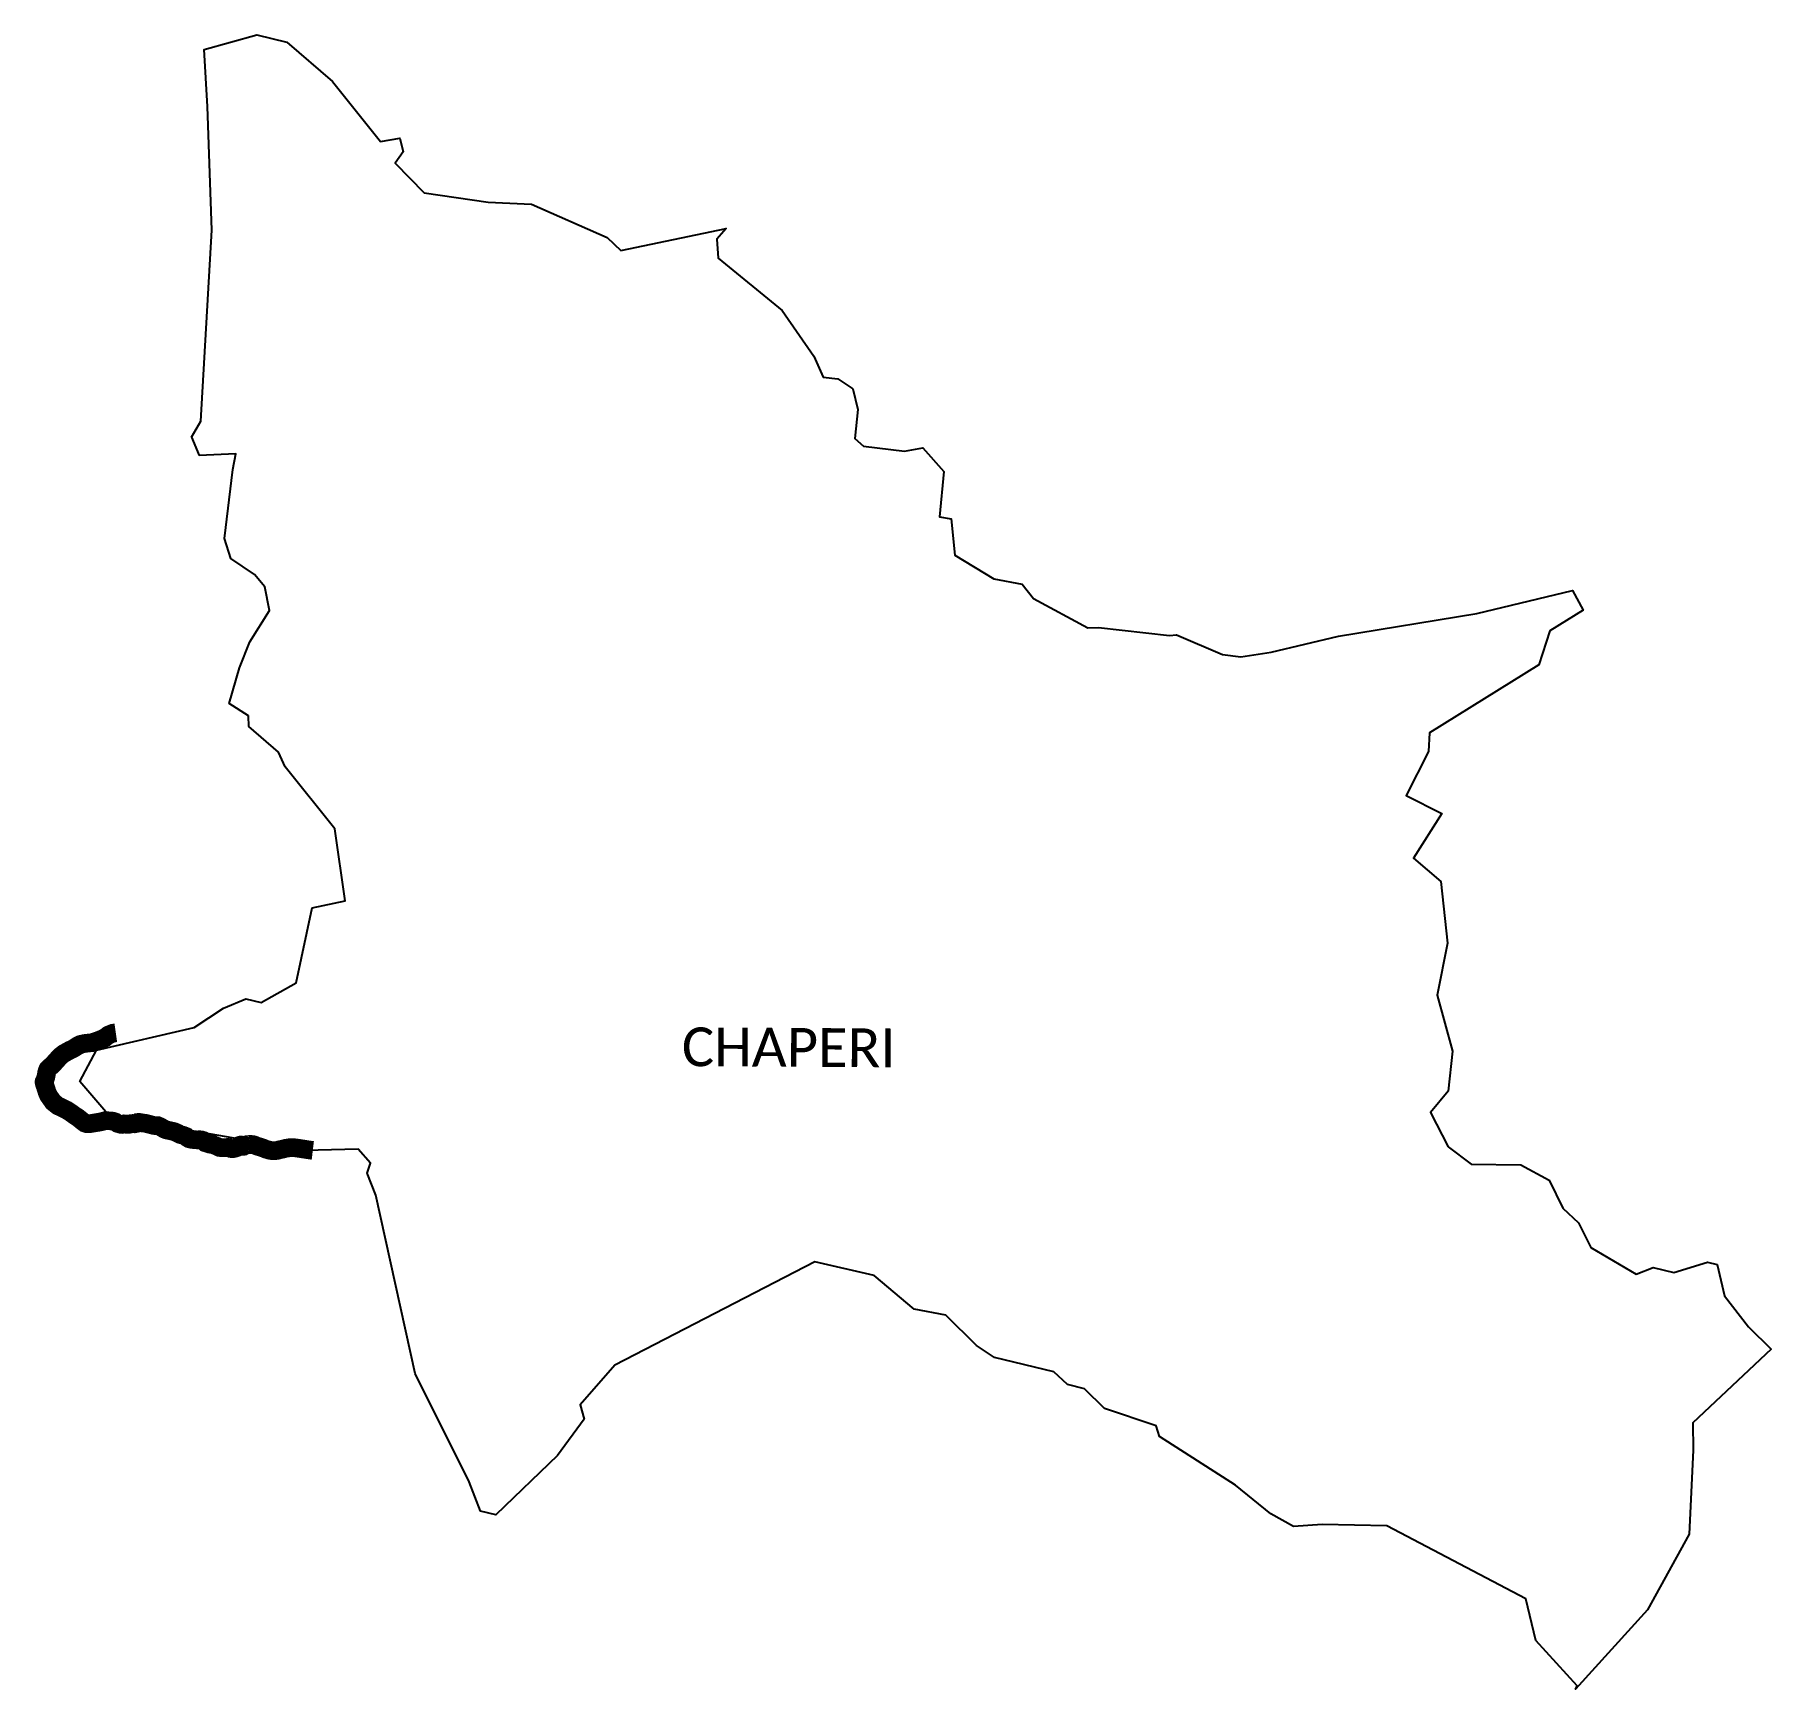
# Model space of a CAD drawing. Header units: metres. Extents: x 311093 to 315750, y 1906255 to 1910693.
import ezdxf

# ---------------------------------------------------------------- set-up
doc = ezdxf.new("R2010")
doc.units = ezdxf.units.M
for name, color, linetype in [('UNPROTECTED', 130, 'Continuous'), ('village', 3, 'Continuous'), ('VILLAGE NAME', 250, 'Continuous')]:
    doc.layers.add(name, color=color, linetype=linetype)
doc.styles.get("Standard").update_dxf_attribs({"font": 'simplex.shx'})

msp = doc.modelspace()

# ---------------------------------------------------------------- linework, layer by layer
at = {"layer": 'UNPROTECTED', "const_width": 50, "flags": 128}
msp.add_lwpolyline([(311310.4, 1908015.4), (311302.7, 1908014.3), (311290.3, 1908009.3), (311281.4, 1908002.1), (311264.5, 1907995.1), (311246.9, 1907989), (311226.9, 1907986.8), (311216, 1907984.4), (311207.4, 1907980.1), (311197.4, 1907973.6), (311186.2, 1907968.2), (311170.8, 1907959.6), (311162.8, 1907953.4), (311155.2, 1907945.5), (311144.5, 1907933.6), (311138.5, 1907927.3), (311132.2, 1907922.3), (311128.6, 1907918.7), (311126.7, 1907914.6), (311124.9, 1907908.7), (311124, 1907902.6), (311122.6, 1907895.8), (311120.5, 1907889.9), (311118.1, 1907884.5), (311118, 1907882.4), (311118.8, 1907878.9), (311121, 1907872.5), (311123.1, 1907866.1), (311125.9, 1907856.8), (311129.6, 1907847.8), (311142.3, 1907829.7), (311154.6, 1907819.8), (311178.9, 1907808.2), (311190.1, 1907800.8), (311198.6, 1907794.6), (311209.6, 1907787.3), (311220.8, 1907778.2), (311227.3, 1907773.3), (311232.4, 1907771.5), (311241.1, 1907771.7), (311248.8, 1907773), (311259, 1907774.7), (311265.9, 1907775.6), (311276.7, 1907778.2), (311283, 1907780), (311288.9, 1907779.4), (311296.1, 1907779.2), (311303.4, 1907778.2), (311309.2, 1907776.2), (311315, 1907772.4), (311319.8, 1907771), (311323, 1907770), (311327.4, 1907769.6), (311333.4, 1907771.2), (311337, 1907771), (311340.1, 1907769.9), (311343.1, 1907769.6), (311347.6, 1907770.2), (311351.3, 1907771.7), (311355, 1907772.1), (311360.9, 1907771.3), (311365.8, 1907772.3), (311369.7, 1907775), (311372.5, 1907775.3), (311381.5, 1907773.6), (311389.2, 1907772.8), (311395.8, 1907771.1), (311403.5, 1907769.2), (311411.1, 1907767.1), (311417, 1907766.3), (311423.5, 1907766.1), (311428.4, 1907764), (311435.1, 1907760.5), (311441.3, 1907756.7), (311446.9, 1907754.6), (311457.5, 1907752.5), (311467.4, 1907750.1), (311476.6, 1907746.1), (311483.3, 1907742.5), (311491.9, 1907740.2), (311498.4, 1907737.6), (311501.9, 1907734.2), (311506.8, 1907731.3), (311514.9, 1907729.3), (311528.4, 1907728.2), (311535.5, 1907728.6), (311540.1, 1907728.1), (311543.3, 1907727.1), (311546.4, 1907723.9), (311550, 1907720.7), (311561, 1907717.1), (311571.3, 1907715.4), (311581.3, 1907711.4), (311588.8, 1907707.8), (311595.6, 1907707), (311606.9, 1907707), (311610.9, 1907708), (311613.6, 1907707.8), (311615.8, 1907706.8), (311619.5, 1907704.9), (311622.7, 1907704.4), (311625.9, 1907704.8), (311632.1, 1907706.4), (311634.8, 1907707.3), (311636.5, 1907708.4), (311638.1, 1907709.8), (311638.6, 1907710.1), (311639.4, 1907710.4), (311640.4, 1907710.8), (311642, 1907711.3), (311642.8, 1907711.8), (311643, 1907712.3), (311643.4, 1907713.1), (311643.6, 1907713.7), (311644, 1907714.1), (311644.6, 1907714.3), (311645.3, 1907714.4), (311645.9, 1907714.4), (311647.3, 1907714.1), (311648.7, 1907713.4), (311649.7, 1907712.9), (311650.2, 1907712.3), (311650.5, 1907711.6), (311650.9, 1907711), (311651.3, 1907710.8), (311651.8, 1907710.7), (311652.6, 1907710.8), (311653.1, 1907711.1), (311653.5, 1907711.7), (311653.8, 1907712.3), (311654.4, 1907713.3), (311654.9, 1907713.8), (311655.7, 1907714.2), (311656.5, 1907714.3), (311657.1, 1907714.1), (311657.8, 1907713.6), (311658.2, 1907713.6), (311658.6, 1907713.7), (311659.4, 1907714.2), (311660.3, 1907714.9), (311661.2, 1907715.3), (311662.1, 1907715.5), (311663.1, 1907715.6), (311664.1, 1907715.5), (311665.5, 1907715.3), (311666.5, 1907715.2), (311667.7, 1907715.3), (311669, 1907715.7), (311670.2, 1907716.2), (311670.8, 1907716.3), (311671.8, 1907716.2), (311672.5, 1907715.9), (311673.1, 1907715.6), (311673.9, 1907715.3), (311675.2, 1907715.2), (311676, 1907715.3), (311678.7, 1907715.4), (311681.3, 1907714.8), (311684.1, 1907713.7), (311686.9, 1907712.4), (311689.4, 1907711.4), (311693.9, 1907710), (311697.6, 1907709), (311706.8, 1907705.9), (311711.5, 1907703.8), (311715.8, 1907702.4), (311721, 1907700.8), (311727.8, 1907699.5), (311736.2, 1907699.2), (311740.5, 1907699.6), (311744.6, 1907700.2), (311748.5, 1907701.4), (311759.7, 1907703.7), (311766.1, 1907705.7), (311773.3, 1907706.6), (311779.2, 1907707.7), (311782.8, 1907707.7), (311786.2, 1907707.5), (311796, 1907706.3), (311807.3, 1907704.6), (311830.3, 1907701), (311838.8, 1907700)], dxfattribs=at)
at = {"layer": 'village', "flags": 128}
msp.add_lwpolyline([(311513.4, 1909613.5), (311534.3, 1909563.9)], dxfattribs=at)
at = {"layer": 'village', "color": 3, "true_color": 0x00ff00}
for points in [[(311513.4, 1909613.5, 0), (311538.3, 1909655.6, 0), (311567.5, 1910168.1, 0), (311556.4, 1910500, 0), (311547.8, 1910653, 0), (311688.5, 1910692.6, 0), (311769.2, 1910672.5, 0), (311891.8, 1910566.9, 0), (312020.5, 1910406.4, 0), (312072.2, 1910415.4, 0), (312080.8, 1910378.3, 0), (312059.5, 1910348.2, 0), (312137.2, 1910268.6, 0), (312309.5, 1910243.4, 0), (312425.2, 1910237.8, 0), (312627.8, 1910148.7, 0), (312665, 1910113.8, 0), (312947.2, 1910173, 0), (312922.1, 1910143.9, 0), (312926, 1910093.1, 0), (313097.9, 1909953, 0), (313182.6, 1909830.6, 0), (313207.9, 1909773.6, 0), (313246.6, 1909769.6, 0), (313286.7, 1909742.6, 0), (313300.3, 1909687.2, 0), (313292.4, 1909609.6, 0), (313315.4, 1909589.2, 0), (313425.8, 1909575.1, 0), (313475.1, 1909584.1, 0), (313531.3, 1909521.2, 0), (313519.6, 1909399.5, 0), (313550.9, 1909394, 0), (313560.7, 1909296.8, 0), (313665.6, 1909233.3, 0), (313741.7, 1909219.2, 0), (313772, 1909180.7, 0), (313917.4, 1909101.3, 0), (313946.4, 1909102.6, 0), (314136.1, 1909080.7, 0), (314155, 1909083.1, 0), (314278.4, 1909030.5, 0), (314327.5, 1909024, 0), (314409.5, 1909036.7, 0), (314589.5, 1909079.6, 0), (314960.4, 1909140.4, 0), (315217.6, 1909201.8, 0), (315246.1, 1909148.9, 0), (315156.9, 1909093.5, 0), (315126.7, 1909002.4, 0), (314833.9, 1908819.9, 0), (314830.9, 1908769.8, 0), (314771, 1908652.2, 0), (314866.4, 1908603.7, 0), (314790.5, 1908483.9, 0), (314864, 1908421.2, 0), (314882.4, 1908255.4, 0), (314854.1, 1908116, 0), (314895.2, 1907965.9, 0), (314883.9, 1907859.1, 0), (314836.5, 1907801.3, 0), (314883.8, 1907709.2, 0)], [(314883.8, 1907709.2, 0), (314945.4, 1907663.2, 0), (315079, 1907661.6, 0), (315154.6, 1907620.3, 0), (315191.8, 1907544.8, 0), (315233.4, 1907505.9, 0), (315266.6, 1907439.7, 0), (315388, 1907368.2, 0), (315433.5, 1907386.1, 0), (315488.9, 1907372.5, 0), (315579.5, 1907400.4, 0), (315605, 1907394, 0), (315624.9, 1907309.8, 0), (315689.3, 1907227.1, 0), (315750.4, 1907167.1, 0), (315539.8, 1906969.5, 0), (315540.5, 1906895.9, 0), (315530.2, 1906671, 0), (315418.4, 1906467.6, 0), (315225.6, 1906254.5, 0), (315230.2, 1906263.4, 0), (315118.8, 1906385.6, 0), (315091.8, 1906496.8, 0), (314719.4, 1906692.5, 0), (314545.8, 1906696.4, 0), (314469.2, 1906691.1, 0), (314408.5, 1906724.7, 0), (314313.8, 1906801.6, 0), (314109.4, 1906932.2, 0), (314100.4, 1906960.8, 0), (313962.2, 1907007.8, 0), (313908.4, 1907060.7, 0), (313862.9, 1907071.8, 0), (313826.2, 1907106.3, 0), (313667.4, 1907144.5, 0), (313618.4, 1907176.8, 0), (313536.4, 1907258, 0), (313451.5, 1907274.5, 0), (313344.3, 1907364, 0), (313185.3, 1907401.4, 0), (312648.6, 1907123.6, 0), (312556.2, 1907017.6, 0), (312566.3, 1906979.2, 0), (312495.2, 1906881.9, 0), (312329.4, 1906722.1, 0), (312288.7, 1906731.9, 0), (312257.8, 1906810.8, 0), (312113.7, 1907101.5, 0), (312007.5, 1907580.3, 0), (311984.5, 1907638.6, 0), (311993.3, 1907665.7, 0), (311960.3, 1907703.7, 0), (311817.2, 1907700.1, 0), (311294, 1907791, 0), (311214.3, 1907884.8, 0), (311258.9, 1907969.2, 0), (311520.6, 1908029.4, 0), (311598.8, 1908081.4, 0), (311658.8, 1908106.5, 0), (311700.2, 1908096.8, 0), (311793.9, 1908149.3, 0), (311837.2, 1908350.2, 0), (311925.4, 1908369.6, 0), (311897.9, 1908562.9, 0), (311764.5, 1908728.7, 0), (311746.6, 1908768.1, 0), (311667, 1908836.7, 0), (311666.3, 1908865.4, 0), (311614.8, 1908898.7, 0), (311641.9, 1908994.4, 0), (311670.3, 1909064.1, 0), (311722.5, 1909148, 0), (311709.8, 1909212, 0), (311682, 1909244.9, 0), (311619.2, 1909288, 0), (311601.7, 1909341.6, 0), (311624.5, 1909526.1, 0), (311632.2, 1909568, 0), (311534.3, 1909563.9, 0)]]:
    msp.add_polyline3d(points, dxfattribs=at)

# ---------------------------------------------------------------- texts
at = {"layer": 'VILLAGE NAME', "insert": (312829, 1908030.1), "char_height": 104.042, "attachment_point": 1, "rotation": 359.6762}
msp.add_mtext_dynamic_manual_height_columns('{\\fCalibri|b0|i0|c0|p34;CHAPERI}', width=774.048, gutter_width=520.2, heights=[0], dxfattribs=at)

doc.saveas('drawing.dxf')
